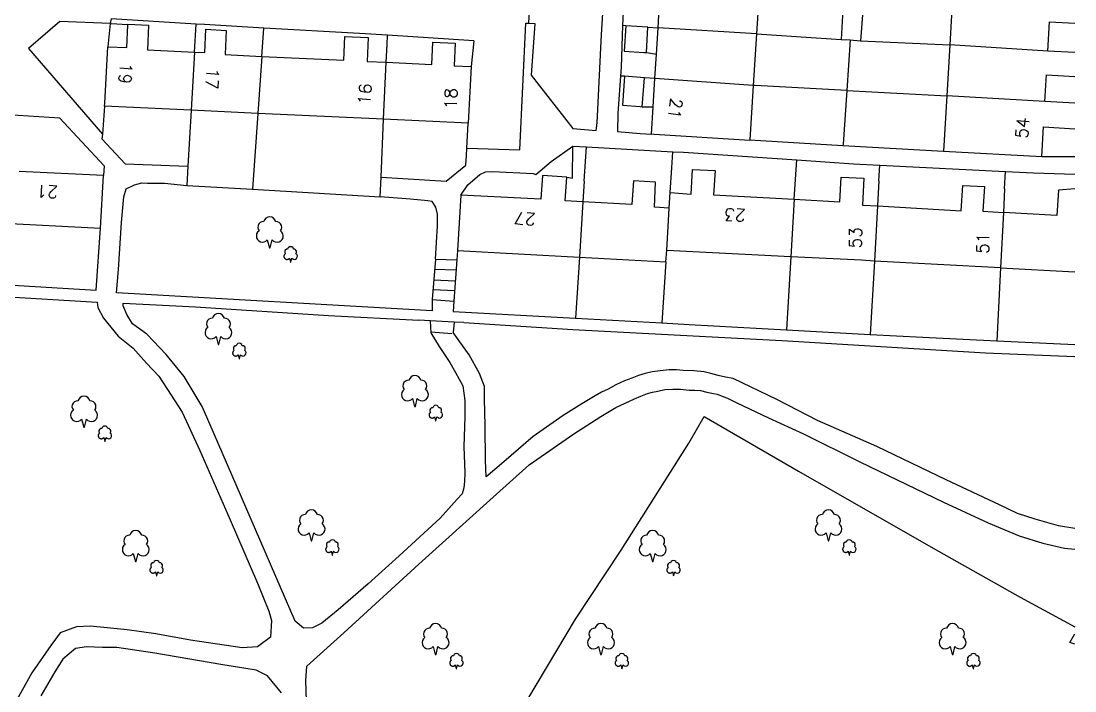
# Model space of a CAD drawing. Extents: x 427500 to 429848, y 434500 to 436505.
# Drawn here: x 429398.1 to 429500, y 435198.9 to 435263.7 of the extents above; entities that cross this region are included whole.
import ezdxf

# ---------------------------------------------------------------- set-up
doc = ezdxf.new("R2010")
doc.units = 0
doc.layers.add('LPTIP_Ex_Base', color=8, linetype='Continuous')
doc.styles.add('MtXpl_Romans', font='romans__.ttf')

msp = doc.modelspace()

# ---------------------------------------------------------------- linework, layer by layer
at = {"layer": 'LPTIP_Ex_Base', "color": 251, "true_color": 0x636466}
for p, q in [((429447.9, 435277.9), (429447.15, 435263.54)), ((429454.2, 435262.45), (429454.95, 435273.5)), ((429469.51, 435267.5), (429469.2, 435262.52)), ((429477.68, 435266.99), (429477.4, 435261.97)), ((429479.66, 435266.85), (429479.25, 435261.85)), ((429488.19, 435266.35), (429487.9, 435261.45)), ((429456.3, 435264.65), (429456.25, 435263.32)), ((429459.68, 435263.09), (429459.83, 435265.51)), ((429401.81, 435263.71), (429398.79, 435261.09)), ((429406.7, 435263.5), (429401.81, 435263.71)), ((429406.8, 435263.95), (429406.7, 435263.5)), ((429415.01, 435263.45), (429406.8, 435263.95)), ((429497.37, 435260.85), (429497.53, 435263.67)), ((429497.53, 435263.67), (429500, 435263.53)), ((429406.7, 435263.5), (429406.45, 435261.25)), ((429406.8, 435263.49), (429406.7, 435263.5)), ((429408.4, 435263.39), (429406.8, 435263.49)), ((429408.3, 435261.2), (429408.4, 435263.39)), ((429408.4, 435263.39), (429408.4, 435263.45)), ((429408.4, 435263.45), (429410.4, 435263.35)), ((429410.4, 435263.35), (429410.3, 435260.95)), ((429414.85, 435260.75), (429415.01, 435263.45)), ((429415.8, 435263.4), (429415.01, 435263.45)), ((429421.54, 435263.07), (429415.8, 435263.4)), ((429415.85, 435260.7), (429415.95, 435262.95)), ((429415.95, 435262.95), (429417.9, 435262.85)), ((429417.9, 435262.85), (429417.8, 435260.5)), ((429421.35, 435260.33), (429421.54, 435263.07)), ((429430.8, 435262.55), (429421.54, 435263.07)), ((429446.3, 435251.3), (429446.9, 435263.55)), ((429446.9, 435263.55), (429447.15, 435263.54)), ((429447.15, 435263.54), (429447.75, 435263.52)), ((429447.75, 435263.52), (429447.42, 435258.51)), ((429456.25, 435263.32), (429456.1, 435259.3)), ((429456.55, 435263.3), (429456.25, 435263.32)), ((429456.55, 435263.3), (429456.4, 435260.85)), ((429458.7, 435263.16), (429456.55, 435263.3)), ((429458.55, 435260.7), (429458.7, 435263.16)), ((429458.7, 435263.16), (429459.68, 435263.09)), ((429459.54, 435260.55), (429459.68, 435263.09)), ((429469.2, 435262.52), (429459.68, 435263.09)), ((429429.3, 435259.95), (429429.4, 435262.25)), ((429429.4, 435262.25), (429431.65, 435262.15)), ((429433.52, 435262.38), (429430.8, 435262.55)), ((429431.65, 435262.15), (429431.55, 435259.85)), ((429433.48, 435261.47), (429433.52, 435262.38)), ((429441.85, 435261.85), (429433.52, 435262.38)), ((429437.8, 435259.55), (429437.9, 435261.7)), ((429437.9, 435261.7), (429440.05, 435261.6)), ((429440.05, 435261.6), (429439.95, 435259.4)), ((429441.85, 435261.85), (429441.6, 435259.35)), ((429453.8, 435253.9), (429454.2, 435262.45)), ((429469.2, 435262.52), (429468.88, 435257.51)), ((429469.2, 435262.52), (429477.4, 435261.97)), ((429477.4, 435261.97), (429478.25, 435261.92)), ((429478.25, 435261.92), (429477.93, 435257.02)), ((429478.25, 435261.92), (429479.25, 435261.85)), ((429479.25, 435261.85), (429487.9, 435261.45)), ((429398.79, 435261.09), (429405.94, 435252.82)), ((429406.17, 435255.8), (429406.45, 435261.25)), ((429406.45, 435261.25), (429408.3, 435261.2)), ((429410.3, 435260.95), (429414.85, 435260.75)), ((429414.85, 435260.75), (429414.52, 435255.12)), ((429414.85, 435260.75), (429415.85, 435260.7)), ((429433.4, 435259.76), (429433.48, 435261.47)), ((429456.4, 435260.85), (429458.3, 435260.72)), ((429458.3, 435260.72), (429458.55, 435260.7)), ((429458.55, 435260.7), (429459.54, 435260.55)), ((429459.37, 435258.19), (429459.54, 435260.55)), ((429487.9, 435261.45), (429487.6, 435256.5)), ((429497.37, 435260.85), (429487.9, 435261.45)), ((429500, 435260.71), (429497.37, 435260.85)), ((429417.8, 435260.5), (429421.35, 435260.33)), ((429421.35, 435260.33), (429420.96, 435254.82)), ((429421.35, 435260.33), (429429.3, 435259.95)), ((429431.55, 435259.85), (429433.4, 435259.76)), ((429433.14, 435254.26), (429433.4, 435259.76)), ((429433.4, 435259.76), (429437.8, 435259.55)), ((429439.95, 435259.4), (429441.6, 435259.35)), ((429441.6, 435259.35), (429441.32, 435253.88)), ((429447.42, 435258.51), (429451.45, 435253.35)), ((429456.1, 435259.3), (429456.04, 435258.43)), ((429497.1, 435255.95), (429497.24, 435258.54)), ((429497.24, 435258.54), (429500, 435258.39)), ((429456.04, 435258.43), (429455.8, 435254.85)), ((429456.45, 435258.4), (429456.04, 435258.43)), ((429456.45, 435258.4), (429456.25, 435255.6)), ((429458.38, 435258.26), (429456.45, 435258.4)), ((429458.15, 435255.46), (429458.38, 435258.26)), ((429459.37, 435258.19), (429458.38, 435258.26)), ((429459.22, 435255.45), (429459.37, 435258.19)), ((429468.88, 435257.51), (429459.37, 435258.19)), ((429468.88, 435257.51), (429468.55, 435252.26)), ((429469.08, 435257.5), (429468.88, 435257.51)), ((429477.93, 435257.02), (429469.08, 435257.5)), ((429477.93, 435257.02), (429477.6, 435251.85)), ((429477.93, 435257.02), (429487.6, 435256.5)), ((429487.6, 435256.5), (429487.3, 435251.15)), ((429497.1, 435255.95), (429487.6, 435256.5)), ((429406.15, 435255.5), (429405.94, 435252.82)), ((429406.15, 435255.5), (429406.17, 435255.8)), ((429414.52, 435255.12), (429406.15, 435255.5)), ((429456.25, 435255.6), (429457.95, 435255.47)), ((429457.95, 435255.47), (429458.15, 435255.46)), ((429458.15, 435255.46), (429459.22, 435255.45)), ((429459.05, 435252.8), (429459.22, 435255.45)), ((429500, 435255.79), (429497.1, 435255.95)), ((429394.3, 435254.85), (429401.8, 435254.4)), ((429414.52, 435255.12), (429414.21, 435249.7)), ((429420.96, 435254.82), (429414.52, 435255.12)), ((429420.96, 435254.82), (429420.45, 435247.48)), ((429433.14, 435254.26), (429420.96, 435254.82)), ((429455.8, 435254.85), (429455.75, 435253.05)), ((429401.8, 435254.4), (429406.1, 435249.75)), ((429432.89, 435248.65), (429433.14, 435254.26)), ((429441.32, 435253.88), (429433.14, 435254.26)), ((429441.19, 435251.45), (429441.32, 435253.88)), ((429453.71, 435253.15), (429453.8, 435253.9)), ((429496.8, 435250.65), (429496.96, 435253.51)), ((429496.96, 435253.51), (429500, 435253.33)), ((429405.94, 435252.82), (429405.9, 435252.35)), ((429451.45, 435253.35), (429453.71, 435253.15)), ((429455.75, 435253.05), (429457.94, 435252.88)), ((429457.94, 435252.88), (429459.05, 435252.8)), ((429459.3, 435252.78), (429459.05, 435252.8)), ((429468.55, 435252.2), (429459.3, 435252.78)), ((429405.9, 435252.35), (429408.15, 435249.95)), ((429441.15, 435250.75), (429441.19, 435251.45)), ((429441.19, 435251.45), (429446.3, 435251.3)), ((429449.35, 435250.15), (429451.45, 435251.64)), ((429451.4, 435248.55), (429451.45, 435251.64)), ((429451.45, 435251.64), (429452.77, 435251.57)), ((429452.55, 435248.25), (429452.77, 435251.57)), ((429452.77, 435251.57), (429461.1, 435251.11)), ((429468.55, 435252.26), (429468.55, 435252.2)), ((429468.55, 435252.26), (429477.55, 435251.71)), ((429477.6, 435251.85), (429477.55, 435251.71)), ((429477.55, 435251.71), (429487.3, 435251.15)), ((429441.1, 435249.8), (429441.15, 435250.75)), ((429461, 435249.55), (429461.1, 435251.11)), ((429461.1, 435251.11), (429462.15, 435251.05)), ((429462.15, 435251.05), (429473.09, 435250.32)), ((429487.3, 435251.15), (429496.8, 435250.65)), ((429496.8, 435250.65), (429500, 435250.65)), ((429406.1, 435249.75), (429406.05, 435248.8)), ((429408.15, 435249.95), (429414.21, 435249.7)), ((429414.21, 435249.7), (429414.1, 435247.85)), ((429439.2, 435248.25), (429441.1, 435249.8)), ((429447.85, 435248.9), (429449.35, 435250.15)), ((429460.85, 435247.15), (429461, 435249.55)), ((429462.9, 435247), (429463, 435249.4)), ((429463, 435249.4), (429465.2, 435249.3)), ((429472.86, 435246.5), (429473.09, 435250.32)), ((429473.09, 435250.32), (429478.6, 435249.95)), ((429478.6, 435249.95), (429481.14, 435249.82)), ((429481.05, 435248.3), (429481.14, 435249.82)), ((429481.14, 435249.82), (429493.28, 435249.19)), ((429406.05, 435248.8), (429397.9, 435249.2)), ((429405.75, 435243.7), (429406.05, 435248.8)), ((429432.8, 435246.75), (429432.89, 435248.65)), ((429432.89, 435248.65), (429439.2, 435248.25)), ((429441.3, 435247.9), (429442.45, 435248.9)), ((429442.45, 435248.9), (429443, 435249.15)), ((429443, 435249.15), (429443.7, 435249.2)), ((429443.7, 435249.2), (429447.6, 435249)), ((429447.6, 435249), (429447.85, 435248.9)), ((429448.5, 435248.8), (429448.35, 435246.5)), ((429450.85, 435248.65), (429448.5, 435248.8)), ((429450.7, 435246.35), (429450.85, 435248.65)), ((429450.85, 435248.65), (429451.4, 435248.55)), ((429457.3, 435248.3), (429457.15, 435246)), ((429459.45, 435248.15), (429457.3, 435248.3)), ((429465.2, 435249.3), (429465.05, 435246.95)), ((429477.25, 435246.25), (429477.4, 435248.65)), ((429477.4, 435248.65), (429479.6, 435248.55)), ((429479.6, 435248.55), (429479.45, 435245.95)), ((429481.05, 435248.3), (429480.91, 435245.87)), ((429493.2, 435247.5), (429493.28, 435249.19)), ((429493.28, 435249.19), (429496, 435249.05)), ((429496, 435249.05), (429500, 435248.95)), ((429408, 435246.75), (429408.25, 435247.5)), ((429408.25, 435247.5), (429409.05, 435247.9)), ((429409.05, 435247.9), (429409.75, 435248.1)), ((429409.75, 435248.1), (429410.3, 435248.05)), ((429410.3, 435248.05), (429411.95, 435248.05)), ((429411.95, 435248.05), (429414.1, 435247.85)), ((429414.1, 435247.85), (429420.45, 435247.48)), ((429420.45, 435247.48), (429432.8, 435246.75)), ((429440.6, 435246.9), (429441.3, 435247.9)), ((429452.55, 435248.25), (429452.42, 435246.26)), ((429459.35, 435245.75), (429459.45, 435248.15)), ((429489, 435245.4), (429489.15, 435247.85)), ((429489.15, 435247.85), (429491.25, 435247.75)), ((429491.25, 435247.75), (429491.1, 435245.35)), ((429493.2, 435247.5), (429493.09, 435245.24)), ((429498.4, 435247.4), (429498.25, 435244.95)), ((429500, 435247.5), (429498.4, 435247.4)), ((429407.8, 435244.25), (429408, 435246.75)), ((429435.75, 435246.5), (429432.8, 435246.75)), ((429437.4, 435246.35), (429435.75, 435246.5)), ((429437.85, 435246.3), (429437.4, 435246.35)), ((429438.2, 435245.75), (429437.85, 435246.3)), ((429440.6, 435246.9), (429440.3, 435241.55)), ((429448.35, 435246.5), (429440.6, 435246.9)), ((429452.42, 435246.26), (429450.7, 435246.35)), ((429452.42, 435246.26), (429452.08, 435240.91)), ((429457.15, 435246), (429452.42, 435246.26)), ((429460.76, 435245.65), (429460.85, 435247.15)), ((429460.85, 435247.15), (429462.9, 435247)), ((429465.05, 435246.95), (429472.86, 435246.5)), ((429472.86, 435246.5), (429472.52, 435240.94)), ((429472.86, 435246.5), (429477.25, 435246.25)), ((429438.35, 435245.05), (429438.2, 435245.75)), ((429460.76, 435245.65), (429459.35, 435245.75)), ((429460.52, 435241.55), (429460.76, 435245.65)), ((429479.45, 435245.95), (429480.91, 435245.87)), ((429480.91, 435245.87), (429480.6, 435240.53)), ((429480.91, 435245.87), (429489, 435245.4)), ((429491.1, 435245.35), (429493.09, 435245.24)), ((429493.09, 435245.24), (429492.81, 435239.88)), ((429498.25, 435244.95), (429493.09, 435245.24)), ((429393.63, 435244.35), (429405.75, 435243.7)), ((429407.5, 435239.7), (429407.8, 435244.25)), ((429438.35, 435243.95), (429438.35, 435245.05)), ((429405.35, 435237.7), (429405.75, 435243.7)), ((429438.15, 435240.7), (429438.35, 435243.95)), ((429440.3, 435241.55), (429440.23, 435240.65)), ((429440.3, 435241.55), (429452.08, 435240.91)), ((429460.45, 435240.45), (429460.52, 435241.55)), ((429472.52, 435240.94), (429460.52, 435241.55)), ((429438.15, 435240.7), (429437.85, 435236.8)), ((429438.15, 435240.7), (429440.23, 435240.65)), ((429440.23, 435240.65), (429439.93, 435236.65)), ((429452.08, 435240.91), (429451.7, 435235)), ((429452.08, 435240.91), (429460.45, 435240.45)), ((429460.45, 435240.45), (429460.05, 435234.54)), ((429472.52, 435240.94), (429472.1, 435233.88)), ((429479.35, 435240.6), (429472.52, 435240.94)), ((429480.6, 435240.53), (429479.35, 435240.6)), ((429480.6, 435240.53), (429480.2, 435233.43)), ((429492.81, 435239.88), (429480.6, 435240.53)), ((429407.3, 435237.45), (429407.5, 435239.7)), ((429440.16, 435239.65), (429438.07, 435239.7)), ((429492.81, 435239.88), (429492.45, 435232.81)), ((429492.81, 435239.88), (429500, 435239.5)), ((429396.2, 435238.25), (429405.35, 435237.7)), ((429438, 435238.71), (429440.07, 435238.6)), ((429392.8, 435237.3), (429405.42, 435236.55)), ((429437.85, 435235.7), (429407.3, 435237.45)), ((429440, 435237.65), (429437.92, 435237.75)), ((429405.42, 435236.55), (429405.5, 435236.05)), ((429407.95, 435236.2), (429407.95, 435236.45)), ((429407.95, 435236.45), (429414.95, 435236.1)), ((429408.3, 435235.35), (429407.95, 435236.2)), ((429414.95, 435236.1), (429427.8, 435235.25)), ((429437.85, 435236.8), (429437.85, 435235.7)), ((429437.85, 435236.8), (429439.93, 435236.65)), ((429439.93, 435236.65), (429439.85, 435235.65)), ((429405.5, 435236.05), (429406.05, 435235)), ((429408.85, 435234.45), (429408.3, 435235.35)), ((429427.8, 435235.25), (429436.53, 435234.8)), ((429439.85, 435235.65), (429451.7, 435235)), ((429406.05, 435235), (429407.45, 435233.25)), ((429410.25, 435233.45), (429408.85, 435234.45)), ((429437.65, 435234.74), (429436.53, 435234.8)), ((429439.95, 435234.62), (429437.65, 435234.74)), ((429437.65, 435234.74), (429437.7, 435233.6)), ((429439.95, 435234.62), (429439.86, 435233.63)), ((429440.9, 435234.58), (429439.95, 435234.62)), ((429440.9, 435234.58), (429451.45, 435233.9)), ((429451.7, 435235), (429460.05, 435234.54)), ((429460.05, 435234.54), (429462.7, 435234.4)), ((429462.7, 435234.4), (429472.1, 435233.88)), ((429407.45, 435233.25), (429408.9, 435232.1)), ((429412.1, 435231.5), (429410.25, 435233.45)), ((429437.7, 435233.6), (429438.5, 435232.25)), ((429439.75, 435233.5), (429437.75, 435233.65)), ((429441.4, 435231.45), (429439.86, 435233.63)), ((429451.45, 435233.9), (429471.65, 435232.85)), ((429472.1, 435233.88), (429480.2, 435233.43)), ((429480.2, 435233.43), (429485.3, 435233.15)), ((429485.3, 435233.15), (429492.45, 435232.81)), ((429408.9, 435232.1), (429410.2, 435230.65)), ((429438.5, 435232.25), (429439.55, 435230.7)), ((429471.65, 435232.85), (429491.35, 435231.65)), ((429492.45, 435232.81), (429500, 435232.45)), ((429413.85, 435229.35), (429412.1, 435231.5)), ((429442.4, 435229.65), (429441.4, 435231.45)), ((429491.35, 435231.65), (429500, 435231.3)), ((429410.2, 435230.65), (429411.4, 435229.4)), ((429439.55, 435230.7), (429440.1, 435229.75)), ((429460.75, 435230), (429459.9, 435229.9)), ((429461.45, 435230), (429460.75, 435230)), ((429462.1, 435229.95), (429461.45, 435230)), ((429463.15, 435229.9), (429462.1, 435229.95)), ((429411.4, 435229.4), (429412.6, 435227.55)), ((429415.6, 435226.45), (429413.85, 435229.35)), ((429440.1, 435229.75), (429440.8, 435228.45)), ((429442.9, 435228.4), (429442.4, 435229.65)), ((429456.45, 435228.95), (429455.6, 435228.55)), ((429457.15, 435229.2), (429456.45, 435228.95)), ((429457.8, 435229.45), (429457.15, 435229.2)), ((429458.45, 435229.65), (429457.8, 435229.45)), ((429459.1, 435229.8), (429458.45, 435229.65)), ((429459.9, 435229.9), (429459.1, 435229.8)), ((429464.15, 435229.8), (429463.15, 435229.9)), ((429464.8, 435229.65), (429464.15, 435229.8)), ((429465.5, 435229.45), (429464.8, 435229.65)), ((429466.2, 435229.3), (429465.5, 435229.45)), ((429466.95, 435229.15), (429466.2, 435229.3)), ((429471.25, 435227.1), (429466.95, 435229.15)), ((429440.8, 435228.45), (429441, 435227.05)), ((429442.9, 435227.2), (429442.9, 435228.4)), ((429454.85, 435228.15), (429454.2, 435227.85)), ((429455.6, 435228.55), (429454.85, 435228.15)), ((429459.15, 435227.85), (429459.65, 435227.95)), ((429459.65, 435227.95), (429460.35, 435228.1)), ((429460.35, 435228.1), (429461.1, 435228.15)), ((429461.1, 435228.15), (429461.85, 435228.15)), ((429461.85, 435228.15), (429462.7, 435228.05)), ((429462.7, 435228.05), (429463.25, 435228.05)), ((429463.25, 435228.05), (429463.8, 435228)), ((429463.8, 435228), (429464.4, 435227.85)), ((429412.6, 435227.55), (429413.65, 435225.9)), ((429441, 435227.05), (429441, 435225.45)), ((429442.95, 435224.6), (429442.9, 435227.2)), ((429453.6, 435227.5), (429452.3, 435226.7)), ((429454.2, 435227.85), (429453.6, 435227.5)), ((429455.6, 435226.35), (429457.4, 435227.2)), ((429457.4, 435227.2), (429458, 435227.45)), ((429458, 435227.45), (429458.65, 435227.7)), ((429458.65, 435227.7), (429459.15, 435227.85)), ((429464.4, 435227.85), (429465.05, 435227.7)), ((429465.05, 435227.7), (429465.4, 435227.65)), ((429465.4, 435227.65), (429465.65, 435227.55)), ((429465.65, 435227.55), (429466.05, 435227.4)), ((429466.05, 435227.4), (429466.4, 435227.25)), ((429466.4, 435227.25), (429466.85, 435227.05)), ((429466.85, 435227.05), (429467.3, 435226.8)), ((429475.1, 435225.1), (429471.25, 435227.1)), ((429413.65, 435225.9), (429415.35, 435222.2)), ((429416.7, 435223.95), (429415.6, 435226.45)), ((429452.3, 435226.7), (429450.5, 435225.6)), ((429454.15, 435225.5), (429455.6, 435226.35)), ((429467.3, 435226.8), (429470.35, 435225.35)), ((429441, 435225.45), (429440.9, 435222.6)), ((429450.5, 435225.6), (429447.6, 435223.55)), ((429451.55, 435223.8), (429454.15, 435225.5)), ((429462.65, 435222.9), (429464.15, 435225.5)), ((429464.15, 435225.5), (429473.25, 435220.2)), ((429470.35, 435225.35), (429473.75, 435223.8)), ((429480.85, 435222.6), (429475.1, 435225.1)), ((429419.4, 435217.7), (429416.7, 435223.95)), ((429443, 435221.25), (429442.95, 435224.6)), ((429447.6, 435223.55), (429444.75, 435221.1)), ((429447.2, 435220.8), (429451.55, 435223.8)), ((429456.1, 435212.55), (429462.65, 435222.9)), ((429473.75, 435223.8), (429479.2, 435221.1)), ((429415.35, 435222.2), (429418.3, 435215.5)), ((429440.9, 435222.6), (429441, 435220.05)), ((429487.55, 435219.35), (429480.85, 435222.6)), ((429443.05, 435219.65), (429443, 435221.25)), ((429444.75, 435221.1), (429443.25, 435219.8)), ((429443.75, 435217.7), (429447.2, 435220.8)), ((429479.2, 435221.1), (429487.3, 435217.2)), ((429441, 435220.05), (429440.95, 435219.2)), ((429443.25, 435219.8), (429443.05, 435219.65)), ((429473.25, 435220.2), (429486.3, 435212.75)), ((429440.95, 435219.2), (429440.9, 435218.6)), ((429492.7, 435216.95), (429487.55, 435219.35)), ((429440.75, 435218), (429440.25, 435217.5)), ((429440.9, 435218.6), (429440.75, 435218)), ((429424.6, 435205.7), (429419.4, 435217.7)), ((429436.55, 435211.2), (429443.75, 435217.7)), ((429440.25, 435217.5), (429438.6, 435215.65)), ((429487.3, 435217.2), (429491.6, 435215.2)), ((429494.45, 435216.1), (429492.7, 435216.95)), ((429496.15, 435215.55), (429494.45, 435216.1)), ((429418.3, 435215.5), (429420.95, 435209.35)), ((429438.6, 435215.65), (429434.65, 435212)), ((429491.6, 435215.2), (429494.6, 435213.95)), ((429498.4, 435214.9), (429496.15, 435215.55)), ((429500, 435214.65), (429498.4, 435214.9)), ((429494.6, 435213.95), (429496.9, 435213.25)), ((429486.3, 435212.75), (429494.7, 435208)), ((429496.9, 435213.25), (429499, 435212.75)), ((429499, 435212.75), (429500, 435212.65)), ((429434.65, 435212), (429431.65, 435209.3)), ((429451.71, 435205.89), (429456.1, 435212.55)), ((429429.3, 435204.55), (429436.55, 435211.2)), ((429420.95, 435209.35), (429422.05, 435206.65)), ((429431.65, 435209.3), (429428.75, 435206.8)), ((429494.7, 435208), (429500, 435205.15)), ((429422.05, 435206.65), (429422.3, 435205.75)), ((429428.75, 435206.8), (429427.15, 435205.5)), ((429422.3, 435205.75), (429422.2, 435204.15)), ((429425.4, 435205), (429424.6, 435205.7)), ((429427.15, 435205.5), (429426.25, 435205.05)), ((429445.15, 435194.9), (429451.71, 435205.89)), ((429401.85, 435204.55), (429400.95, 435203.35)), ((429403.45, 435205.15), (429401.85, 435204.55)), ((429404.75, 435205.2), (429403.45, 435205.15)), ((429406.4, 435205.05), (429404.75, 435205.2)), ((429408.35, 435204.85), (429406.4, 435205.05)), ((429411.1, 435204.45), (429408.35, 435204.85)), ((429426.25, 435205.05), (429425.4, 435205)), ((429425.7, 435201.35), (429429.3, 435204.55)), ((429414.45, 435203.85), (429411.1, 435204.45)), ((429419.45, 435203.1), (429414.45, 435203.85)), ((429422.2, 435204.15), (429420.95, 435203.2)), ((429499.5, 435203.64), (429500, 435204.45)), ((429500, 435203.45), (429499.5, 435203.64)), ((429400.95, 435203.35), (429399.1, 435200.7)), ((429403.35, 435203.05), (429402.1, 435202)), ((429404.4, 435203.2), (429403.35, 435203.05)), ((429405.95, 435203.15), (429404.4, 435203.2)), ((429407.35, 435203.15), (429405.95, 435203.15)), ((429411, 435202.6), (429407.35, 435203.15)), ((429417.4, 435201.5), (429411, 435202.6)), ((429420.95, 435203.2), (429419.45, 435203.1)), ((429402.1, 435202), (429401.35, 435200.8)), ((429420.8, 435200.95), (429417.4, 435201.5)), ((429399.1, 435200.7), (429396.35, 435195.7)), ((429401.35, 435200.8), (429400, 435198.45)), ((429421.9, 435200.4), (429420.8, 435200.95)), ((429423.25, 435198.75), (429421.9, 435200.4)), ((429425.6, 435199.95), (429425.7, 435201.35)), ((429425.7, 435197), (429425.6, 435199.95))]:
    msp.add_line(p, q, dxfattribs=at)
for points in [[(429421.09, 435243.45), (429420.95, 435243.32), (429420.86, 435243.16), (429420.83, 435242.97), (429420.85, 435242.79), (429420.93, 435242.62), (429421.06, 435242.48), (429421.22, 435242.39), (429421.4, 435242.36), (429421.59, 435242.38), (429421.76, 435242.46), (429421.89, 435242.58), (429421.89, 435242.58), (429422.1, 435241.81), (429422.18, 435241.81), (429422.36, 435242.59), (429422.36, 435242.59), (429422.49, 435242.46), (429422.66, 435242.38), (429422.85, 435242.36), (429423.03, 435242.39), (429423.2, 435242.48), (429423.33, 435242.62), (429423.41, 435242.79), (429423.43, 435242.98), (429423.39, 435243.16), (429423.3, 435243.32), (429423.16, 435243.45), (429423.25, 435243.61), (429423.28, 435243.79), (429423.26, 435243.96), (429423.18, 435244.12), (429423.05, 435244.25), (429422.88, 435244.33), (429422.7, 435244.35), (429422.7, 435244.35), (429422.63, 435244.53), (429422.49, 435244.68), (429422.32, 435244.78), (429422.12, 435244.81), (429421.93, 435244.78), (429421.75, 435244.68), (429421.62, 435244.53), (429421.54, 435244.35), (429421.36, 435244.33), (429421.2, 435244.25), (429421.07, 435244.12), (429420.99, 435243.96), (429420.96, 435243.78), (429421, 435243.6), (429421.09, 435243.45)], [(429423.63, 435241.24), (429423.61, 435241.23), (429423.6, 435241.21), (429423.58, 435241.2), (429423.57, 435241.19), (429423.56, 435241.17), (429423.55, 435241.16), (429423.54, 435241.14), (429423.53, 435241.13), (429423.52, 435241.11), (429423.51, 435241.09), (429423.51, 435241.07), (429423.5, 435241.06), (429423.5, 435241.04), (429423.5, 435241.02), (429423.5, 435241), (429423.5, 435240.98), (429423.5, 435240.96), (429423.5, 435240.94), (429423.5, 435240.93), (429423.51, 435240.91), (429423.51, 435240.89), (429423.52, 435240.87), (429423.53, 435240.86), (429423.54, 435240.84), (429423.55, 435240.82), (429423.56, 435240.81), (429423.57, 435240.79), (429423.58, 435240.78), (429423.6, 435240.77), (429423.61, 435240.76), (429423.63, 435240.74), (429423.64, 435240.73), (429423.66, 435240.73), (429423.67, 435240.72), (429423.69, 435240.71), (429423.71, 435240.7), (429423.73, 435240.7), (429423.75, 435240.7), (429423.76, 435240.69), (429423.78, 435240.69), (429423.8, 435240.69), (429423.82, 435240.69), (429423.84, 435240.69), (429423.86, 435240.7), (429423.88, 435240.7), (429423.89, 435240.71), (429423.91, 435240.71), (429423.93, 435240.72), (429423.94, 435240.73), (429423.96, 435240.74), (429423.98, 435240.75), (429423.99, 435240.76), (429424, 435240.78), (429424.02, 435240.79), (429424.03, 435240.8), (429424.03, 435240.81), (429424.13, 435240.42), (429424.16, 435240.42), (429424.26, 435240.81), (429424.26, 435240.81), (429424.36, 435240.73), (429424.48, 435240.69), (429424.61, 435240.71), (429424.72, 435240.79), (429424.78, 435240.9), (429424.8, 435241.03), (429424.75, 435241.15), (429424.66, 435241.24), (429424.72, 435241.35), (429424.72, 435241.48), (429424.66, 435241.59), (429424.56, 435241.67), (429424.43, 435241.69), (429424.38, 435241.81), (429424.27, 435241.89), (429424.14, 435241.92), (429424.02, 435241.89), (429423.91, 435241.81), (429423.85, 435241.69), (429423.73, 435241.67), (429423.63, 435241.59), (429423.57, 435241.48), (429423.57, 435241.35), (429423.63, 435241.24)], [(429416.13, 435234.1), (429415.99, 435233.97), (429415.9, 435233.81), (429415.87, 435233.62), (429415.89, 435233.44), (429415.97, 435233.27), (429416.09, 435233.13), (429416.26, 435233.04), (429416.44, 435233.01), (429416.62, 435233.03), (429416.79, 435233.11), (429416.93, 435233.23), (429416.93, 435233.23), (429417.13, 435232.46), (429417.21, 435232.46), (429417.39, 435233.24), (429417.39, 435233.24), (429417.53, 435233.11), (429417.7, 435233.03), (429417.89, 435233.01), (429418.07, 435233.04), (429418.24, 435233.13), (429418.36, 435233.27), (429418.44, 435233.44), (429418.47, 435233.63), (429418.43, 435233.81), (429418.34, 435233.97), (429418.2, 435234.1), (429418.29, 435234.26), (429418.32, 435234.44), (429418.29, 435234.61), (429418.21, 435234.78), (429418.08, 435234.9), (429417.92, 435234.98), (429417.74, 435235), (429417.74, 435235), (429417.66, 435235.18), (429417.53, 435235.33), (429417.36, 435235.43), (429417.16, 435235.46), (429416.96, 435235.43), (429416.79, 435235.33), (429416.66, 435235.18), (429416.58, 435235), (429416.4, 435234.98), (429416.24, 435234.9), (429416.11, 435234.77), (429416.03, 435234.61), (429416, 435234.43), (429416.04, 435234.25), (429416.13, 435234.1)], [(429418.66, 435231.89), (429418.65, 435231.88), (429418.63, 435231.86), (429418.62, 435231.85), (429418.61, 435231.84), (429418.6, 435231.82), (429418.59, 435231.81), (429418.58, 435231.79), (429418.57, 435231.78), (429418.56, 435231.76), (429418.55, 435231.74), (429418.54, 435231.72), (429418.54, 435231.71), (429418.54, 435231.69), (429418.53, 435231.67), (429418.53, 435231.65), (429418.53, 435231.63), (429418.53, 435231.61), (429418.54, 435231.59), (429418.54, 435231.58), (429418.54, 435231.56), (429418.55, 435231.54), (429418.56, 435231.52), (429418.57, 435231.51), (429418.57, 435231.49), (429418.58, 435231.47), (429418.59, 435231.46), (429418.61, 435231.44), (429418.62, 435231.43), (429418.63, 435231.42), (429418.65, 435231.41), (429418.66, 435231.4), (429418.68, 435231.39), (429418.69, 435231.38), (429418.71, 435231.37), (429418.73, 435231.36), (429418.75, 435231.35), (429418.76, 435231.35), (429418.78, 435231.35), (429418.8, 435231.34), (429418.82, 435231.34), (429418.84, 435231.34), (429418.86, 435231.34), (429418.88, 435231.34), (429418.89, 435231.35), (429418.91, 435231.35), (429418.93, 435231.36), (429418.95, 435231.36), (429418.96, 435231.37), (429418.98, 435231.38), (429419, 435231.39), (429419.01, 435231.4), (429419.03, 435231.41), (429419.04, 435231.43), (429419.05, 435231.44), (429419.07, 435231.46), (429419.07, 435231.46), (429419.17, 435231.07), (429419.19, 435231.07), (429419.3, 435231.46), (429419.3, 435231.46), (429419.4, 435231.38), (429419.52, 435231.34), (429419.65, 435231.36), (429419.75, 435231.44), (429419.82, 435231.55), (429419.83, 435231.68), (429419.79, 435231.8), (429419.7, 435231.89), (429419.75, 435232), (429419.75, 435232.13), (429419.7, 435232.24), (429419.59, 435232.32), (429419.47, 435232.34), (429419.41, 435232.46), (429419.31, 435232.54), (429419.18, 435232.57), (429419.05, 435232.54), (429418.95, 435232.46), (429418.89, 435232.34), (429418.77, 435232.32), (429418.66, 435232.24), (429418.61, 435232.13), (429418.61, 435232), (429418.66, 435231.89)], [(429435.13, 435228.1), (429434.99, 435227.97), (429434.9, 435227.81), (429434.87, 435227.62), (429434.89, 435227.44), (429434.97, 435227.27), (429435.09, 435227.13), (429435.26, 435227.04), (429435.44, 435227.01), (429435.62, 435227.03), (429435.79, 435227.11), (429435.93, 435227.23), (429435.93, 435227.23), (429436.13, 435226.46), (429436.21, 435226.46), (429436.39, 435227.24), (429436.39, 435227.24), (429436.53, 435227.11), (429436.7, 435227.03), (429436.89, 435227.01), (429437.07, 435227.04), (429437.24, 435227.13), (429437.36, 435227.27), (429437.44, 435227.44), (429437.47, 435227.63), (429437.43, 435227.81), (429437.34, 435227.97), (429437.2, 435228.1), (429437.29, 435228.26), (429437.32, 435228.44), (429437.29, 435228.61), (429437.21, 435228.78), (429437.08, 435228.9), (429436.92, 435228.98), (429436.74, 435229), (429436.74, 435229), (429436.66, 435229.18), (429436.53, 435229.33), (429436.36, 435229.43), (429436.16, 435229.46), (429435.96, 435229.43), (429435.79, 435229.33), (429435.66, 435229.18), (429435.58, 435229), (429435.4, 435228.98), (429435.24, 435228.9), (429435.11, 435228.77), (429435.03, 435228.61), (429435, 435228.43), (429435.04, 435228.25), (429435.13, 435228.1)], [(429403.13, 435226.1), (429402.99, 435225.97), (429402.9, 435225.81), (429402.87, 435225.62), (429402.89, 435225.44), (429402.97, 435225.27), (429403.09, 435225.13), (429403.26, 435225.04), (429403.44, 435225.01), (429403.62, 435225.03), (429403.79, 435225.11), (429403.93, 435225.23), (429403.93, 435225.23), (429404.13, 435224.46), (429404.21, 435224.46), (429404.39, 435225.24), (429404.39, 435225.24), (429404.53, 435225.11), (429404.7, 435225.03), (429404.89, 435225.01), (429405.07, 435225.04), (429405.24, 435225.13), (429405.36, 435225.27), (429405.44, 435225.44), (429405.47, 435225.63), (429405.43, 435225.81), (429405.34, 435225.97), (429405.2, 435226.1), (429405.29, 435226.26), (429405.32, 435226.44), (429405.29, 435226.61), (429405.21, 435226.78), (429405.08, 435226.9), (429404.92, 435226.98), (429404.74, 435227), (429404.74, 435227), (429404.66, 435227.18), (429404.53, 435227.33), (429404.36, 435227.43), (429404.16, 435227.46), (429403.96, 435227.43), (429403.79, 435227.33), (429403.66, 435227.18), (429403.58, 435227), (429403.4, 435226.98), (429403.24, 435226.9), (429403.11, 435226.77), (429403.03, 435226.61), (429403, 435226.43), (429403.04, 435226.25), (429403.13, 435226.1)], [(429437.66, 435225.89), (429437.65, 435225.88), (429437.63, 435225.86), (429437.62, 435225.85), (429437.61, 435225.84), (429437.6, 435225.82), (429437.59, 435225.81), (429437.58, 435225.79), (429437.57, 435225.78), (429437.56, 435225.76), (429437.55, 435225.74), (429437.54, 435225.72), (429437.54, 435225.71), (429437.54, 435225.69), (429437.53, 435225.67), (429437.53, 435225.65), (429437.53, 435225.63), (429437.53, 435225.61), (429437.54, 435225.59), (429437.54, 435225.58), (429437.54, 435225.56), (429437.55, 435225.54), (429437.56, 435225.52), (429437.57, 435225.51), (429437.57, 435225.49), (429437.58, 435225.47), (429437.59, 435225.46), (429437.61, 435225.44), (429437.62, 435225.43), (429437.63, 435225.42), (429437.65, 435225.41), (429437.66, 435225.4), (429437.68, 435225.39), (429437.69, 435225.38), (429437.71, 435225.37), (429437.73, 435225.36), (429437.75, 435225.35), (429437.76, 435225.35), (429437.78, 435225.35), (429437.8, 435225.34), (429437.82, 435225.34), (429437.84, 435225.34), (429437.86, 435225.34), (429437.88, 435225.34), (429437.89, 435225.35), (429437.91, 435225.35), (429437.93, 435225.36), (429437.95, 435225.36), (429437.96, 435225.37), (429437.98, 435225.38), (429438, 435225.39), (429438.01, 435225.4), (429438.03, 435225.41), (429438.04, 435225.43), (429438.05, 435225.44), (429438.07, 435225.46), (429438.07, 435225.46), (429438.17, 435225.07), (429438.19, 435225.07), (429438.3, 435225.46), (429438.3, 435225.46), (429438.4, 435225.38), (429438.52, 435225.34), (429438.65, 435225.36), (429438.75, 435225.44), (429438.82, 435225.55), (429438.83, 435225.68), (429438.79, 435225.8), (429438.7, 435225.89), (429438.75, 435226), (429438.75, 435226.13), (429438.7, 435226.24), (429438.59, 435226.32), (429438.47, 435226.34), (429438.41, 435226.46), (429438.31, 435226.54), (429438.18, 435226.57), (429438.05, 435226.54), (429437.95, 435226.46), (429437.89, 435226.34), (429437.77, 435226.32), (429437.66, 435226.24), (429437.61, 435226.13), (429437.61, 435226), (429437.66, 435225.89)], [(429405.66, 435223.89), (429405.65, 435223.88), (429405.63, 435223.86), (429405.62, 435223.85), (429405.61, 435223.84), (429405.6, 435223.82), (429405.59, 435223.81), (429405.58, 435223.79), (429405.57, 435223.78), (429405.56, 435223.76), (429405.55, 435223.74), (429405.54, 435223.72), (429405.54, 435223.71), (429405.54, 435223.69), (429405.53, 435223.67), (429405.53, 435223.65), (429405.53, 435223.63), (429405.53, 435223.61), (429405.54, 435223.59), (429405.54, 435223.58), (429405.54, 435223.56), (429405.55, 435223.54), (429405.56, 435223.52), (429405.57, 435223.51), (429405.57, 435223.49), (429405.58, 435223.47), (429405.59, 435223.46), (429405.61, 435223.44), (429405.62, 435223.43), (429405.63, 435223.42), (429405.65, 435223.41), (429405.66, 435223.4), (429405.68, 435223.39), (429405.69, 435223.38), (429405.71, 435223.37), (429405.73, 435223.36), (429405.75, 435223.35), (429405.76, 435223.35), (429405.78, 435223.35), (429405.8, 435223.34), (429405.82, 435223.34), (429405.84, 435223.34), (429405.86, 435223.34), (429405.88, 435223.34), (429405.89, 435223.35), (429405.91, 435223.35), (429405.93, 435223.36), (429405.95, 435223.36), (429405.96, 435223.37), (429405.98, 435223.38), (429406, 435223.39), (429406.01, 435223.4), (429406.03, 435223.41), (429406.04, 435223.43), (429406.05, 435223.44), (429406.07, 435223.46), (429406.07, 435223.46), (429406.17, 435223.07), (429406.19, 435223.07), (429406.3, 435223.46), (429406.3, 435223.46), (429406.4, 435223.38), (429406.52, 435223.34), (429406.65, 435223.36), (429406.75, 435223.44), (429406.82, 435223.55), (429406.83, 435223.68), (429406.79, 435223.8), (429406.7, 435223.89), (429406.75, 435224), (429406.75, 435224.13), (429406.7, 435224.24), (429406.59, 435224.32), (429406.47, 435224.34), (429406.41, 435224.46), (429406.31, 435224.54), (429406.18, 435224.57), (429406.05, 435224.54), (429405.95, 435224.46), (429405.89, 435224.34), (429405.77, 435224.32), (429405.66, 435224.24), (429405.61, 435224.13), (429405.61, 435224), (429405.66, 435223.89)], [(429425.13, 435215.1), (429424.99, 435214.97), (429424.9, 435214.81), (429424.87, 435214.62), (429424.89, 435214.44), (429424.97, 435214.27), (429425.09, 435214.13), (429425.26, 435214.04), (429425.44, 435214.01), (429425.62, 435214.03), (429425.79, 435214.11), (429425.93, 435214.23), (429425.93, 435214.23), (429426.13, 435213.46), (429426.21, 435213.46), (429426.39, 435214.24), (429426.39, 435214.24), (429426.53, 435214.11), (429426.7, 435214.03), (429426.89, 435214.01), (429427.07, 435214.04), (429427.24, 435214.13), (429427.36, 435214.27), (429427.44, 435214.44), (429427.47, 435214.63), (429427.43, 435214.81), (429427.34, 435214.97), (429427.2, 435215.1), (429427.29, 435215.26), (429427.32, 435215.44), (429427.29, 435215.61), (429427.21, 435215.78), (429427.08, 435215.9), (429426.92, 435215.98), (429426.74, 435216), (429426.74, 435216), (429426.66, 435216.18), (429426.53, 435216.33), (429426.36, 435216.43), (429426.16, 435216.46), (429425.96, 435216.43), (429425.79, 435216.33), (429425.66, 435216.18), (429425.58, 435216), (429425.4, 435215.98), (429425.24, 435215.9), (429425.11, 435215.77), (429425.03, 435215.61), (429425, 435215.43), (429425.04, 435215.25), (429425.13, 435215.1)], [(429475.13, 435215.1), (429474.99, 435214.97), (429474.9, 435214.81), (429474.87, 435214.62), (429474.89, 435214.44), (429474.97, 435214.27), (429475.09, 435214.13), (429475.26, 435214.04), (429475.44, 435214.01), (429475.62, 435214.03), (429475.79, 435214.11), (429475.93, 435214.23), (429475.93, 435214.23), (429476.13, 435213.46), (429476.21, 435213.46), (429476.39, 435214.24), (429476.39, 435214.24), (429476.53, 435214.11), (429476.7, 435214.03), (429476.89, 435214.01), (429477.07, 435214.04), (429477.24, 435214.13), (429477.36, 435214.27), (429477.44, 435214.44), (429477.47, 435214.63), (429477.43, 435214.81), (429477.34, 435214.97), (429477.2, 435215.1), (429477.29, 435215.26), (429477.32, 435215.44), (429477.29, 435215.61), (429477.21, 435215.78), (429477.08, 435215.9), (429476.92, 435215.98), (429476.74, 435216), (429476.74, 435216), (429476.66, 435216.18), (429476.53, 435216.33), (429476.36, 435216.43), (429476.16, 435216.46), (429475.96, 435216.43), (429475.79, 435216.33), (429475.66, 435216.18), (429475.58, 435216), (429475.4, 435215.98), (429475.24, 435215.9), (429475.11, 435215.77), (429475.03, 435215.61), (429475, 435215.43), (429475.04, 435215.25), (429475.13, 435215.1)], [(429408.13, 435213.1), (429407.99, 435212.97), (429407.9, 435212.81), (429407.87, 435212.62), (429407.89, 435212.44), (429407.97, 435212.27), (429408.09, 435212.13), (429408.26, 435212.04), (429408.44, 435212.01), (429408.62, 435212.03), (429408.79, 435212.11), (429408.93, 435212.23), (429408.93, 435212.23), (429409.13, 435211.46), (429409.21, 435211.46), (429409.39, 435212.24), (429409.39, 435212.24), (429409.53, 435212.11), (429409.7, 435212.03), (429409.89, 435212.01), (429410.07, 435212.04), (429410.24, 435212.13), (429410.36, 435212.27), (429410.44, 435212.44), (429410.47, 435212.63), (429410.43, 435212.81), (429410.34, 435212.97), (429410.2, 435213.1), (429410.29, 435213.26), (429410.32, 435213.44), (429410.29, 435213.61), (429410.21, 435213.78), (429410.08, 435213.9), (429409.92, 435213.98), (429409.74, 435214), (429409.74, 435214), (429409.66, 435214.18), (429409.53, 435214.33), (429409.36, 435214.43), (429409.16, 435214.46), (429408.96, 435214.43), (429408.79, 435214.33), (429408.66, 435214.18), (429408.58, 435214), (429408.4, 435213.98), (429408.24, 435213.9), (429408.11, 435213.77), (429408.03, 435213.61), (429408, 435213.43), (429408.04, 435213.25), (429408.13, 435213.1)], [(429458.13, 435213.1), (429457.99, 435212.97), (429457.9, 435212.81), (429457.87, 435212.62), (429457.89, 435212.44), (429457.97, 435212.27), (429458.09, 435212.13), (429458.26, 435212.04), (429458.44, 435212.01), (429458.62, 435212.03), (429458.79, 435212.11), (429458.93, 435212.23), (429458.93, 435212.23), (429459.13, 435211.46), (429459.21, 435211.46), (429459.39, 435212.24), (429459.39, 435212.24), (429459.53, 435212.11), (429459.7, 435212.03), (429459.89, 435212.01), (429460.07, 435212.04), (429460.24, 435212.13), (429460.36, 435212.27), (429460.44, 435212.44), (429460.47, 435212.63), (429460.43, 435212.81), (429460.34, 435212.97), (429460.2, 435213.1), (429460.29, 435213.26), (429460.32, 435213.44), (429460.29, 435213.61), (429460.21, 435213.78), (429460.08, 435213.9), (429459.92, 435213.98), (429459.74, 435214), (429459.74, 435214), (429459.66, 435214.18), (429459.53, 435214.33), (429459.36, 435214.43), (429459.16, 435214.46), (429458.96, 435214.43), (429458.79, 435214.33), (429458.66, 435214.18), (429458.58, 435214), (429458.4, 435213.98), (429458.24, 435213.9), (429458.11, 435213.77), (429458.03, 435213.61), (429458, 435213.43), (429458.04, 435213.25), (429458.13, 435213.1)], [(429427.66, 435212.89), (429427.65, 435212.88), (429427.63, 435212.86), (429427.62, 435212.85), (429427.61, 435212.84), (429427.6, 435212.82), (429427.59, 435212.81), (429427.58, 435212.79), (429427.57, 435212.78), (429427.56, 435212.76), (429427.55, 435212.74), (429427.54, 435212.72), (429427.54, 435212.71), (429427.54, 435212.69), (429427.53, 435212.67), (429427.53, 435212.65), (429427.53, 435212.63), (429427.53, 435212.61), (429427.54, 435212.59), (429427.54, 435212.58), (429427.54, 435212.56), (429427.55, 435212.54), (429427.56, 435212.52), (429427.57, 435212.51), (429427.57, 435212.49), (429427.58, 435212.47), (429427.59, 435212.46), (429427.61, 435212.44), (429427.62, 435212.43), (429427.63, 435212.42), (429427.65, 435212.41), (429427.66, 435212.4), (429427.68, 435212.39), (429427.69, 435212.38), (429427.71, 435212.37), (429427.73, 435212.36), (429427.75, 435212.35), (429427.76, 435212.35), (429427.78, 435212.35), (429427.8, 435212.34), (429427.82, 435212.34), (429427.84, 435212.34), (429427.86, 435212.34), (429427.88, 435212.34), (429427.89, 435212.35), (429427.91, 435212.35), (429427.93, 435212.36), (429427.95, 435212.36), (429427.96, 435212.37), (429427.98, 435212.38), (429428, 435212.39), (429428.01, 435212.4), (429428.03, 435212.41), (429428.04, 435212.43), (429428.05, 435212.44), (429428.07, 435212.46), (429428.07, 435212.46), (429428.17, 435212.07), (429428.19, 435212.07), (429428.3, 435212.46), (429428.3, 435212.46), (429428.4, 435212.38), (429428.52, 435212.34), (429428.65, 435212.36), (429428.75, 435212.44), (429428.82, 435212.55), (429428.83, 435212.68), (429428.79, 435212.8), (429428.7, 435212.89), (429428.75, 435213), (429428.75, 435213.13), (429428.7, 435213.24), (429428.59, 435213.32), (429428.47, 435213.34), (429428.41, 435213.46), (429428.31, 435213.54), (429428.18, 435213.57), (429428.05, 435213.54), (429427.95, 435213.46), (429427.89, 435213.34), (429427.77, 435213.32), (429427.66, 435213.24), (429427.61, 435213.13), (429427.61, 435213), (429427.66, 435212.89)], [(429477.66, 435212.89), (429477.65, 435212.88), (429477.63, 435212.86), (429477.62, 435212.85), (429477.61, 435212.84), (429477.6, 435212.82), (429477.59, 435212.81), (429477.58, 435212.79), (429477.57, 435212.78), (429477.56, 435212.76), (429477.55, 435212.74), (429477.54, 435212.72), (429477.54, 435212.71), (429477.54, 435212.69), (429477.53, 435212.67), (429477.53, 435212.65), (429477.53, 435212.63), (429477.53, 435212.61), (429477.54, 435212.59), (429477.54, 435212.58), (429477.54, 435212.56), (429477.55, 435212.54), (429477.56, 435212.52), (429477.57, 435212.51), (429477.57, 435212.49), (429477.58, 435212.47), (429477.59, 435212.46), (429477.61, 435212.44), (429477.62, 435212.43), (429477.63, 435212.42), (429477.65, 435212.41), (429477.66, 435212.4), (429477.68, 435212.39), (429477.69, 435212.38), (429477.71, 435212.37), (429477.73, 435212.36), (429477.75, 435212.35), (429477.76, 435212.35), (429477.78, 435212.35), (429477.8, 435212.34), (429477.82, 435212.34), (429477.84, 435212.34), (429477.86, 435212.34), (429477.88, 435212.34), (429477.89, 435212.35), (429477.91, 435212.35), (429477.93, 435212.36), (429477.95, 435212.36), (429477.96, 435212.37), (429477.98, 435212.38), (429478, 435212.39), (429478.01, 435212.4), (429478.03, 435212.41), (429478.04, 435212.43), (429478.05, 435212.44), (429478.07, 435212.46), (429478.07, 435212.46), (429478.17, 435212.07), (429478.19, 435212.07), (429478.3, 435212.46), (429478.3, 435212.46), (429478.4, 435212.38), (429478.52, 435212.34), (429478.65, 435212.36), (429478.75, 435212.44), (429478.82, 435212.55), (429478.83, 435212.68), (429478.79, 435212.8), (429478.7, 435212.89), (429478.75, 435213), (429478.75, 435213.13), (429478.7, 435213.24), (429478.59, 435213.32), (429478.47, 435213.34), (429478.41, 435213.46), (429478.31, 435213.54), (429478.18, 435213.57), (429478.05, 435213.54), (429477.95, 435213.46), (429477.89, 435213.34), (429477.77, 435213.32), (429477.66, 435213.24), (429477.61, 435213.13), (429477.61, 435213), (429477.66, 435212.89)], [(429410.66, 435210.89), (429410.65, 435210.88), (429410.63, 435210.86), (429410.62, 435210.85), (429410.61, 435210.84), (429410.6, 435210.82), (429410.59, 435210.81), (429410.58, 435210.79), (429410.57, 435210.78), (429410.56, 435210.76), (429410.55, 435210.74), (429410.54, 435210.72), (429410.54, 435210.71), (429410.54, 435210.69), (429410.53, 435210.67), (429410.53, 435210.65), (429410.53, 435210.63), (429410.53, 435210.61), (429410.54, 435210.59), (429410.54, 435210.58), (429410.54, 435210.56), (429410.55, 435210.54), (429410.56, 435210.52), (429410.57, 435210.51), (429410.57, 435210.49), (429410.58, 435210.47), (429410.59, 435210.46), (429410.61, 435210.44), (429410.62, 435210.43), (429410.63, 435210.42), (429410.65, 435210.41), (429410.66, 435210.4), (429410.68, 435210.39), (429410.69, 435210.38), (429410.71, 435210.37), (429410.73, 435210.36), (429410.75, 435210.35), (429410.76, 435210.35), (429410.78, 435210.35), (429410.8, 435210.34), (429410.82, 435210.34), (429410.84, 435210.34), (429410.86, 435210.34), (429410.88, 435210.34), (429410.89, 435210.35), (429410.91, 435210.35), (429410.93, 435210.36), (429410.95, 435210.36), (429410.96, 435210.37), (429410.98, 435210.38), (429411, 435210.39), (429411.01, 435210.4), (429411.03, 435210.41), (429411.04, 435210.43), (429411.05, 435210.44), (429411.07, 435210.46), (429411.07, 435210.46), (429411.17, 435210.07), (429411.19, 435210.07), (429411.3, 435210.46), (429411.3, 435210.46), (429411.4, 435210.38), (429411.52, 435210.34), (429411.65, 435210.36), (429411.75, 435210.44), (429411.82, 435210.55), (429411.83, 435210.68), (429411.79, 435210.8), (429411.7, 435210.89), (429411.75, 435211), (429411.75, 435211.13), (429411.7, 435211.24), (429411.59, 435211.32), (429411.47, 435211.34), (429411.41, 435211.46), (429411.31, 435211.54), (429411.18, 435211.57), (429411.05, 435211.54), (429410.95, 435211.46), (429410.89, 435211.34), (429410.77, 435211.32), (429410.66, 435211.24), (429410.61, 435211.13), (429410.61, 435211), (429410.66, 435210.89)], [(429460.66, 435210.89), (429460.65, 435210.88), (429460.63, 435210.86), (429460.62, 435210.85), (429460.61, 435210.84), (429460.6, 435210.82), (429460.59, 435210.81), (429460.58, 435210.79), (429460.57, 435210.78), (429460.56, 435210.76), (429460.55, 435210.74), (429460.54, 435210.72), (429460.54, 435210.71), (429460.54, 435210.69), (429460.53, 435210.67), (429460.53, 435210.65), (429460.53, 435210.63), (429460.53, 435210.61), (429460.54, 435210.59), (429460.54, 435210.58), (429460.54, 435210.56), (429460.55, 435210.54), (429460.56, 435210.52), (429460.57, 435210.51), (429460.57, 435210.49), (429460.58, 435210.47), (429460.59, 435210.46), (429460.61, 435210.44), (429460.62, 435210.43), (429460.63, 435210.42), (429460.65, 435210.41), (429460.66, 435210.4), (429460.68, 435210.39), (429460.69, 435210.38), (429460.71, 435210.37), (429460.73, 435210.36), (429460.75, 435210.35), (429460.76, 435210.35), (429460.78, 435210.35), (429460.8, 435210.34), (429460.82, 435210.34), (429460.84, 435210.34), (429460.86, 435210.34), (429460.88, 435210.34), (429460.89, 435210.35), (429460.91, 435210.35), (429460.93, 435210.36), (429460.95, 435210.36), (429460.96, 435210.37), (429460.98, 435210.38), (429461, 435210.39), (429461.01, 435210.4), (429461.03, 435210.41), (429461.04, 435210.43), (429461.05, 435210.44), (429461.07, 435210.46), (429461.07, 435210.46), (429461.17, 435210.07), (429461.19, 435210.07), (429461.3, 435210.46), (429461.3, 435210.46), (429461.4, 435210.38), (429461.52, 435210.34), (429461.65, 435210.36), (429461.75, 435210.44), (429461.82, 435210.55), (429461.83, 435210.68), (429461.79, 435210.8), (429461.7, 435210.89), (429461.75, 435211), (429461.75, 435211.13), (429461.7, 435211.24), (429461.59, 435211.32), (429461.47, 435211.34), (429461.41, 435211.46), (429461.31, 435211.54), (429461.18, 435211.57), (429461.05, 435211.54), (429460.95, 435211.46), (429460.89, 435211.34), (429460.77, 435211.32), (429460.66, 435211.24), (429460.61, 435211.13), (429460.61, 435211), (429460.66, 435210.89)], [(429437.13, 435204.1), (429436.99, 435203.97), (429436.9, 435203.81), (429436.87, 435203.62), (429436.89, 435203.44), (429436.97, 435203.27), (429437.09, 435203.13), (429437.26, 435203.04), (429437.44, 435203.01), (429437.62, 435203.03), (429437.79, 435203.11), (429437.93, 435203.23), (429437.93, 435203.23), (429438.13, 435202.46), (429438.21, 435202.46), (429438.39, 435203.24), (429438.39, 435203.24), (429438.53, 435203.11), (429438.7, 435203.03), (429438.89, 435203.01), (429439.07, 435203.04), (429439.24, 435203.13), (429439.36, 435203.27), (429439.44, 435203.44), (429439.47, 435203.63), (429439.43, 435203.81), (429439.34, 435203.97), (429439.2, 435204.1), (429439.29, 435204.26), (429439.32, 435204.44), (429439.29, 435204.61), (429439.21, 435204.78), (429439.08, 435204.9), (429438.92, 435204.98), (429438.74, 435205), (429438.74, 435205), (429438.66, 435205.18), (429438.53, 435205.33), (429438.36, 435205.43), (429438.16, 435205.46), (429437.96, 435205.43), (429437.79, 435205.33), (429437.66, 435205.18), (429437.58, 435205), (429437.4, 435204.98), (429437.24, 435204.9), (429437.11, 435204.77), (429437.03, 435204.61), (429437, 435204.43), (429437.04, 435204.25), (429437.13, 435204.1)], [(429453.13, 435204.1), (429452.99, 435203.97), (429452.9, 435203.81), (429452.87, 435203.62), (429452.89, 435203.44), (429452.97, 435203.27), (429453.09, 435203.13), (429453.26, 435203.04), (429453.44, 435203.01), (429453.62, 435203.03), (429453.79, 435203.11), (429453.93, 435203.23), (429453.93, 435203.23), (429454.13, 435202.46), (429454.21, 435202.46), (429454.39, 435203.24), (429454.39, 435203.24), (429454.53, 435203.11), (429454.7, 435203.03), (429454.89, 435203.01), (429455.07, 435203.04), (429455.24, 435203.13), (429455.36, 435203.27), (429455.44, 435203.44), (429455.47, 435203.63), (429455.43, 435203.81), (429455.34, 435203.97), (429455.2, 435204.1), (429455.29, 435204.26), (429455.32, 435204.44), (429455.29, 435204.61), (429455.21, 435204.78), (429455.08, 435204.9), (429454.92, 435204.98), (429454.74, 435205), (429454.74, 435205), (429454.66, 435205.18), (429454.53, 435205.33), (429454.36, 435205.43), (429454.16, 435205.46), (429453.96, 435205.43), (429453.79, 435205.33), (429453.66, 435205.18), (429453.58, 435205), (429453.4, 435204.98), (429453.24, 435204.9), (429453.11, 435204.77), (429453.03, 435204.61), (429453, 435204.43), (429453.04, 435204.25), (429453.13, 435204.1)], [(429487.13, 435204.1), (429486.99, 435203.97), (429486.9, 435203.81), (429486.87, 435203.62), (429486.89, 435203.44), (429486.97, 435203.27), (429487.09, 435203.13), (429487.26, 435203.04), (429487.44, 435203.01), (429487.62, 435203.03), (429487.79, 435203.11), (429487.93, 435203.23), (429487.93, 435203.23), (429488.13, 435202.46), (429488.21, 435202.46), (429488.39, 435203.24), (429488.39, 435203.24), (429488.53, 435203.11), (429488.7, 435203.03), (429488.89, 435203.01), (429489.07, 435203.04), (429489.24, 435203.13), (429489.36, 435203.27), (429489.44, 435203.44), (429489.47, 435203.63), (429489.43, 435203.81), (429489.34, 435203.97), (429489.2, 435204.1), (429489.29, 435204.26), (429489.32, 435204.44), (429489.29, 435204.61), (429489.21, 435204.78), (429489.08, 435204.9), (429488.92, 435204.98), (429488.74, 435205), (429488.74, 435205), (429488.66, 435205.18), (429488.53, 435205.33), (429488.36, 435205.43), (429488.16, 435205.46), (429487.96, 435205.43), (429487.79, 435205.33), (429487.66, 435205.18), (429487.58, 435205), (429487.4, 435204.98), (429487.24, 435204.9), (429487.11, 435204.77), (429487.03, 435204.61), (429487, 435204.43), (429487.04, 435204.25), (429487.13, 435204.1)], [(429439.66, 435201.89), (429439.65, 435201.88), (429439.63, 435201.86), (429439.62, 435201.85), (429439.61, 435201.84), (429439.6, 435201.82), (429439.59, 435201.81), (429439.58, 435201.79), (429439.57, 435201.78), (429439.56, 435201.76), (429439.55, 435201.74), (429439.54, 435201.72), (429439.54, 435201.71), (429439.54, 435201.69), (429439.53, 435201.67), (429439.53, 435201.65), (429439.53, 435201.63), (429439.53, 435201.61), (429439.54, 435201.59), (429439.54, 435201.58), (429439.54, 435201.56), (429439.55, 435201.54), (429439.56, 435201.52), (429439.57, 435201.51), (429439.57, 435201.49), (429439.58, 435201.47), (429439.59, 435201.46), (429439.61, 435201.44), (429439.62, 435201.43), (429439.63, 435201.42), (429439.65, 435201.41), (429439.66, 435201.4), (429439.68, 435201.39), (429439.69, 435201.38), (429439.71, 435201.37), (429439.73, 435201.36), (429439.75, 435201.35), (429439.76, 435201.35), (429439.78, 435201.35), (429439.8, 435201.34), (429439.82, 435201.34), (429439.84, 435201.34), (429439.86, 435201.34), (429439.88, 435201.34), (429439.89, 435201.35), (429439.91, 435201.35), (429439.93, 435201.36), (429439.95, 435201.36), (429439.96, 435201.37), (429439.98, 435201.38), (429440, 435201.39), (429440.01, 435201.4), (429440.03, 435201.41), (429440.04, 435201.43), (429440.05, 435201.44), (429440.07, 435201.46), (429440.07, 435201.46), (429440.17, 435201.07), (429440.19, 435201.07), (429440.3, 435201.46), (429440.3, 435201.46), (429440.4, 435201.38), (429440.52, 435201.34), (429440.65, 435201.36), (429440.75, 435201.44), (429440.82, 435201.55), (429440.83, 435201.68), (429440.79, 435201.8), (429440.7, 435201.89), (429440.75, 435202), (429440.75, 435202.13), (429440.7, 435202.24), (429440.59, 435202.32), (429440.47, 435202.34), (429440.41, 435202.46), (429440.31, 435202.54), (429440.18, 435202.57), (429440.05, 435202.54), (429439.95, 435202.46), (429439.89, 435202.34), (429439.77, 435202.32), (429439.66, 435202.24), (429439.61, 435202.13), (429439.61, 435202), (429439.66, 435201.89)], [(429455.66, 435201.89), (429455.65, 435201.88), (429455.63, 435201.86), (429455.62, 435201.85), (429455.61, 435201.84), (429455.6, 435201.82), (429455.59, 435201.81), (429455.58, 435201.79), (429455.57, 435201.78), (429455.56, 435201.76), (429455.55, 435201.74), (429455.54, 435201.72), (429455.54, 435201.71), (429455.54, 435201.69), (429455.53, 435201.67), (429455.53, 435201.65), (429455.53, 435201.63), (429455.53, 435201.61), (429455.54, 435201.59), (429455.54, 435201.58), (429455.54, 435201.56), (429455.55, 435201.54), (429455.56, 435201.52), (429455.57, 435201.51), (429455.57, 435201.49), (429455.58, 435201.47), (429455.59, 435201.46), (429455.61, 435201.44), (429455.62, 435201.43), (429455.63, 435201.42), (429455.65, 435201.41), (429455.66, 435201.4), (429455.68, 435201.39), (429455.69, 435201.38), (429455.71, 435201.37), (429455.73, 435201.36), (429455.75, 435201.35), (429455.76, 435201.35), (429455.78, 435201.35), (429455.8, 435201.34), (429455.82, 435201.34), (429455.84, 435201.34), (429455.86, 435201.34), (429455.88, 435201.34), (429455.89, 435201.35), (429455.91, 435201.35), (429455.93, 435201.36), (429455.95, 435201.36), (429455.96, 435201.37), (429455.98, 435201.38), (429456, 435201.39), (429456.01, 435201.4), (429456.03, 435201.41), (429456.04, 435201.43), (429456.05, 435201.44), (429456.07, 435201.46), (429456.07, 435201.46), (429456.17, 435201.07), (429456.19, 435201.07), (429456.3, 435201.46), (429456.3, 435201.46), (429456.4, 435201.38), (429456.52, 435201.34), (429456.65, 435201.36), (429456.75, 435201.44), (429456.82, 435201.55), (429456.83, 435201.68), (429456.79, 435201.8), (429456.7, 435201.89), (429456.75, 435202), (429456.75, 435202.13), (429456.7, 435202.24), (429456.59, 435202.32), (429456.47, 435202.34), (429456.41, 435202.46), (429456.31, 435202.54), (429456.18, 435202.57), (429456.05, 435202.54), (429455.95, 435202.46), (429455.89, 435202.34), (429455.77, 435202.32), (429455.66, 435202.24), (429455.61, 435202.13), (429455.61, 435202), (429455.66, 435201.89)], [(429489.66, 435201.89), (429489.65, 435201.88), (429489.63, 435201.86), (429489.62, 435201.85), (429489.61, 435201.84), (429489.6, 435201.82), (429489.59, 435201.81), (429489.58, 435201.79), (429489.57, 435201.78), (429489.56, 435201.76), (429489.55, 435201.74), (429489.54, 435201.72), (429489.54, 435201.71), (429489.54, 435201.69), (429489.53, 435201.67), (429489.53, 435201.65), (429489.53, 435201.63), (429489.53, 435201.61), (429489.54, 435201.59), (429489.54, 435201.58), (429489.54, 435201.56), (429489.55, 435201.54), (429489.56, 435201.52), (429489.57, 435201.51), (429489.57, 435201.49), (429489.58, 435201.47), (429489.59, 435201.46), (429489.61, 435201.44), (429489.62, 435201.43), (429489.63, 435201.42), (429489.65, 435201.41), (429489.66, 435201.4), (429489.68, 435201.39), (429489.69, 435201.38), (429489.71, 435201.37), (429489.73, 435201.36), (429489.75, 435201.35), (429489.76, 435201.35), (429489.78, 435201.35), (429489.8, 435201.34), (429489.82, 435201.34), (429489.84, 435201.34), (429489.86, 435201.34), (429489.88, 435201.34), (429489.89, 435201.35), (429489.91, 435201.35), (429489.93, 435201.36), (429489.95, 435201.36), (429489.96, 435201.37), (429489.98, 435201.38), (429490, 435201.39), (429490.01, 435201.4), (429490.03, 435201.41), (429490.04, 435201.43), (429490.05, 435201.44), (429490.07, 435201.46), (429490.07, 435201.46), (429490.17, 435201.07), (429490.19, 435201.07), (429490.3, 435201.46), (429490.3, 435201.46), (429490.4, 435201.38), (429490.52, 435201.34), (429490.65, 435201.36), (429490.75, 435201.44), (429490.82, 435201.55), (429490.83, 435201.68), (429490.79, 435201.8), (429490.7, 435201.89), (429490.75, 435202), (429490.75, 435202.13), (429490.7, 435202.24), (429490.59, 435202.32), (429490.47, 435202.34), (429490.41, 435202.46), (429490.31, 435202.54), (429490.18, 435202.57), (429490.05, 435202.54), (429489.95, 435202.46), (429489.89, 435202.34), (429489.77, 435202.32), (429489.66, 435202.24), (429489.61, 435202.13), (429489.61, 435202), (429489.66, 435201.89)]]:
    msp.add_lwpolyline(points, dxfattribs=at)

# ---------------------------------------------------------------- texts
at = {"layer": 'LPTIP_Ex_Base', "color": 251, "true_color": 0x636466, "style": 'MtXpl_Romans'}
for s, rotation, p in [('19', 265.5, (429407.66, 435259.74)), ('17', 265.4, (429416.05, 435259.24)), ('16', 85.5, (429431.84, 435255.61)), ('18', 89, (429440.22, 435255.21)), ('21', 262.3, (429460.89, 435256.37)), ('54', 84.4, (429495.42, 435252.33)), ('21', 176.5, (429401.68, 435247.78)), ('27', 174.3, (429447.89, 435245.12)), ('23', 176.2, (429468.19, 435245.51)), ('53', 88.2, (429479.35, 435241.74)), ('51', 88.1, (429491.66, 435241.21))]:
    msp.add_text(s, height=1.2, rotation=rotation, dxfattribs=at).set_placement(p)

doc.saveas('drawing.dxf')
